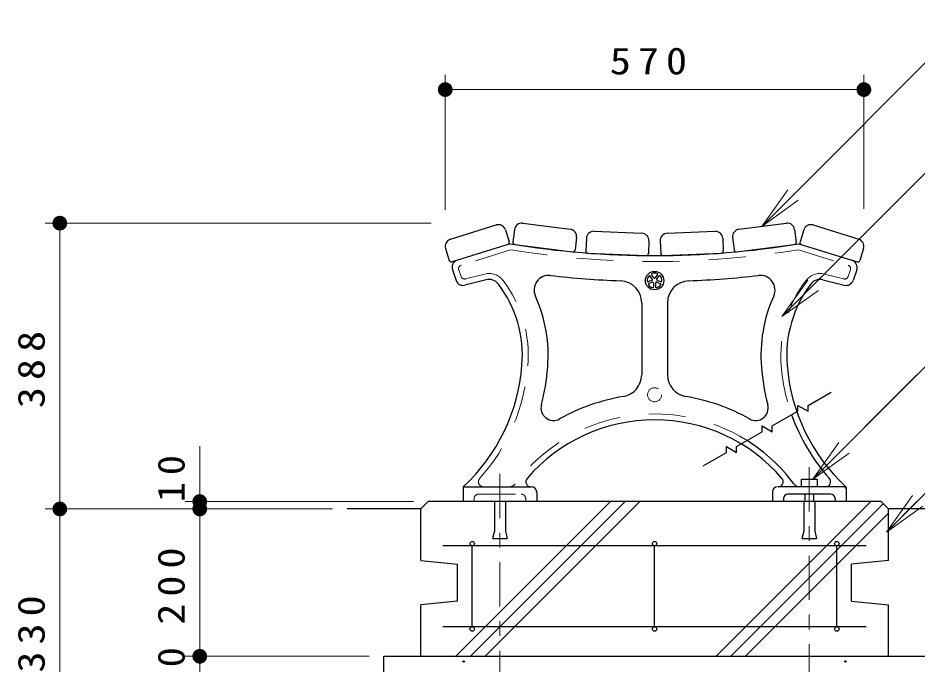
# Model space of a CAD drawing. Units: millimetres on the paper, scale 1:20. Extents: x -365 to 0, y -26 to 257.
# Drawn here: x -148.2 to -87.2, y 105.8 to 149.7 of the extents above; entities that cross this region are included whole.
import ezdxf

# ---------------------------------------------------------------- set-up
doc = ezdxf.new("R2010")
doc.units = ezdxf.units.MM
doc.linetypes.add('USER1', pattern=[4.5, 2.5, -2])
doc.linetypes.add('USER2', pattern=[6, 3, -1, 1, -1])
doc.layers.add('LY_1', color=7, linetype='Continuous', lineweight=25)
doc.styles.add('ＭＳ ゴシック', font='')
doc.styles.get('ＭＳ ゴシック').set_extended_font_data('MS Gothic')

# ---------------------------------------------------------------- blocks, each defined once
blk = doc.blocks.new('filled_dot')
at = {"color": 0, "linetype": 'Continuous', "lineweight": -2, "const_width": 1.25}
blk.add_lwpolyline([(-0.625, 0, 1), (0.625, 0, 1)], format="xyb", close=True, dxfattribs=at)

msp = doc.modelspace()

# ---------------------------------------------------------------- linework, layer by layer
at = {"layer": 'LY_1', "lineweight": 13}
for p, q in [((-119.242, 136.665), (-119.242, 145.817)), ((-90.821, 136.732), (-90.821, 145.817)), ((-119.242, 144.817), (-90.821, 144.817)), ((-97.751, 135.535), (-95.983, 138.01)), ((-97.751, 135.535), (-95.629, 137.656)), ((-95.276, 137.303), (-97.751, 135.535)), ((-120.195, 135.75), (-146.406, 135.75)), ((-145.406, 116.353), (-145.406, 135.75)), ((-96.387, 129.412), (-94.619, 131.887)), ((-96.387, 129.412), (-94.266, 131.534)), ((-93.912, 131.18), (-96.387, 129.412)), ((-94.29, 118.378), (-92.522, 120.853)), ((-135.906, 116.353), (-135.906, 120.613)), ((-94.29, 118.378), (-92.168, 120.499)), ((-91.815, 120.146), (-94.29, 118.378)), ((-89.293, 114.784), (-87.525, 117.259)), ((-121.406, 116.853), (-136.906, 116.853)), ((-118.522, 106.353), (-108.022, 116.853)), ((-117.532, 106.353), (-107.032, 116.853)), ((-116.542, 106.353), (-106.042, 116.853)), ((-100.844, 106.353), (-90.344, 116.853)), ((-99.854, 106.353), (-89.505, 116.702)), ((-89.293, 114.784), (-87.172, 116.905)), ((-126.906, 116.353), (-146.406, 116.353)), ((-145.406, 99.853), (-145.406, 116.353)), ((-135.906, 106.353), (-135.906, 116.353)), ((-98.864, 106.353), (-89.156, 116.061)), ((-86.818, 116.552), (-89.293, 114.784)), ((-124.406, 106.353), (-136.906, 106.353)), ((-135.906, 104.853), (-135.906, 106.353))]:
    msp.add_line(p, q, dxfattribs=at)
at = {"layer": 'LY_1', "color": 4}
for p, q in [((-118.891, 134.658), (-115.788, 135.626)), ((-113.982, 135.746), (-110.758, 135.338)), ((-99.304, 135.338), (-96.08, 135.746)), ((-94.275, 135.626), (-91.173, 134.658)), ((-115.162, 135.297), (-114.909, 134.486)), ((-114.541, 135.313), (-114.648, 134.47)), ((-109.139, 135.202), (-105.892, 135.064)), ((-104.17, 135.064), (-100.923, 135.202)), ((-95.521, 135.313), (-95.414, 134.47)), ((-94.901, 135.298), (-95.155, 134.486)), ((-114.831, 134.353), (-118.778, 133.122)), ((-114.518, 134.302), (-110.599, 133.806)), ((-110.325, 134.78), (-110.431, 133.936)), ((-109.66, 134.723), (-109.696, 133.874)), ((-105.414, 134.543), (-105.45, 133.694)), ((-104.648, 134.543), (-104.612, 133.694)), ((-100.402, 134.723), (-100.366, 133.874)), ((-99.738, 134.78), (-99.631, 133.936)), ((-99.463, 133.806), (-95.544, 134.302)), ((-95.231, 134.353), (-91.285, 133.122)), ((-119.219, 134.032), (-118.966, 133.22)), ((-109.553, 133.718), (-105.606, 133.55)), ((-104.456, 133.55), (-100.51, 133.718)), ((-90.844, 134.032), (-91.097, 133.221)), ((-118.754, 132.59), (-118.504, 131.865)), ((-91.308, 132.59), (-91.558, 131.865)), ((-116.464, 131.907), (-117.909, 131.543)), ((-93.599, 131.907), (-92.153, 131.543)), ((-105.906, 130.342), (-105.906, 125.459)), ((-104.156, 130.342), (-104.156, 125.459)), ((-118.031, 117.809), (-118.031, 116.853)), ((-117.931, 117.853), (-113.381, 117.853)), ((-92.131, 117.853), (-96.649, 117.853)), ((-92.031, 117.809), (-92.031, 116.853)), ((-113.031, 117.503), (-113.031, 116.853)), ((-97.031, 117.503), (-97.031, 116.853)), ((-93.081, 117.353), (-95.981, 117.353)), ((-120.906, 116.353), (-120.406, 116.853)), ((-89.656, 116.853), (-120.406, 116.853)), ((-115.906, 116.853), (-115.906, 114.853)), ((-115.156, 116.853), (-115.156, 114.853)), ((-96.281, 117.053), (-96.281, 116.853)), ((-94.906, 116.853), (-94.906, 114.853)), ((-94.156, 116.853), (-94.156, 114.853)), ((-92.781, 117.053), (-92.781, 116.853)), ((-89.656, 116.853), (-89.156, 116.353)), ((-120.906, 116.353), (-125.906, 116.353)), ((-120.906, 112.853), (-120.906, 116.353)), ((-84.156, 116.353), (-89.156, 116.353)), ((-89.156, 112.853), (-89.156, 116.353)), ((-115.906, 114.853), (-116.031, 114.353)), ((-115.156, 114.853), (-115.031, 114.353)), ((-94.906, 114.853), (-95.031, 114.353)), ((-94.156, 114.853), (-94.031, 114.353)), ((-116.031, 114.353), (-115.031, 114.353)), ((-95.031, 114.353), (-94.031, 114.353)), ((-90.656, 113.853), (-119.406, 113.853)), ((-117.406, 108.353), (-117.406, 113.853)), ((-105.031, 108.353), (-105.031, 113.853)), ((-92.656, 108.353), (-92.656, 113.853)), ((-120.906, 112.853), (-118.406, 112.603)), ((-118.406, 110.103), (-118.406, 112.603)), ((-89.156, 112.853), (-91.656, 112.603)), ((-91.656, 110.103), (-91.656, 112.603)), ((-118.406, 110.103), (-120.906, 109.853)), ((-91.656, 110.103), (-89.156, 109.853)), ((-120.906, 106.353), (-120.906, 109.853)), ((-89.156, 106.353), (-89.156, 109.853)), ((-90.656, 108.353), (-119.406, 108.353)), ((-123.406, 99.853), (-123.406, 106.353)), ((-123.406, 106.353), (-86.656, 106.353))]:
    msp.add_line(p, q, dxfattribs=at)
at = {"layer": 'LY_1', "linetype": 'USER1', "lineweight": 13}
for p, q in [((-114.803, 133.943), (-118.163, 132.895)), ((-95.26, 133.943), (-91.899, 132.895)), ((-118.325, 132.574), (-118.171, 132.126)), ((-91.737, 132.574), (-91.892, 132.126)), ((-116.561, 132.295), (-117.873, 131.965)), ((-93.501, 132.295), (-92.189, 131.965)), ((-116.981, 117.353), (-114.081, 117.353)), ((-117.281, 117.053), (-117.281, 116.853)), ((-113.781, 117.053), (-113.781, 116.853))]:
    msp.add_line(p, q, dxfattribs=at)
at = {"layer": 'LY_1'}
for p, q in [((-105.214, 131.859), (-105.449, 131.783)), ((-105.183, 131.956), (-105.328, 132.156)), ((-105.082, 132.029), (-105.227, 132.229)), ((-104.98, 132.029), (-104.835, 132.229)), ((-104.879, 131.955), (-104.734, 132.155)), ((-104.848, 131.859), (-104.613, 131.783)), ((-105.175, 131.74), (-105.411, 131.664)), ((-105.094, 131.681), (-105.094, 131.434)), ((-104.969, 131.681), (-104.969, 131.434)), ((-104.887, 131.74), (-104.652, 131.664)), ((-94.29, 118.378), (-87.219, 125.449)), ((-95.08, 118.378), (-93.983, 118.378)), ((-95.08, 118.378), (-95.08, 117.853)), ((-93.983, 118.378), (-93.983, 117.853)), ((-94.831, 117.353), (-94.831, 116.853)), ((-94.231, 117.353), (-94.231, 116.853))]:
    msp.add_line(p, q, dxfattribs=at)
at = {"layer": 'LY_1', "linetype": 'USER2', "lineweight": 13}
for p, q in [((-94.531, 119.181), (-94.531, 98.353)), ((-115.531, 118.731), (-115.531, 98.353))]:
    msp.add_line(p, q, dxfattribs=at)
at = {"layer": 'LY_1', "lineweight": 13}
for points in [[(-97.751, 135.535), (-83.608, 149.677), (-44.582, 149.677)], [(-96.387, 129.412), (-84.932, 140.867), (-51.905, 140.867)], [(-94.29, 118.378), (-82.34, 130.328), (-43.312, 130.328)], [(-89.293, 114.784), (-81.382, 122.694), (-57.35, 122.694)]]:
    msp.add_lwpolyline(points, dxfattribs=at)
at = {"layer": 'LY_1'}
msp.add_lwpolyline([(-101.727, 119.277), (-100.157, 120.184), (-100.157, 120.584), (-99.464, 120.184), (-99.464, 120.584), (-97.732, 121.584), (-97.732, 121.984), (-97.039, 121.584), (-97.039, 121.984), (-95.307, 122.984), (-95.307, 123.384), (-94.614, 122.984), (-94.614, 123.384), (-93.044, 124.29)], dxfattribs=at)
for centre, radius in [((-105.031, 131.853), 0.625), ((-117.988, 106.003), 0.05), ((-92.074, 106.003), 0.05)]:
    msp.add_circle(centre, radius, dxfattribs=at)
at = {"layer": 'LY_1', "linetype": 'USER1', "lineweight": 13}
msp.add_circle((-105.031, 124.103), 0.477, dxfattribs=at)
at = {"layer": 'LY_1', "color": 4}
for centre in [(-117.406, 114.003), (-105.031, 114.003), (-92.656, 114.003), (-117.406, 108.203), (-105.031, 108.203), (-92.656, 108.203)]:
    msp.add_circle(centre, 0.15, dxfattribs=at)
for centre, radius, start, end in [((-115.639, 135.149), 0.5, 17.32546, 107.32544), ((-114.045, 135.25), 0.5, 82.78899, 172.78896), ((-96.017, 135.25), 0.5, 7.21099, 97.21098), ((-94.424, 135.149), 0.5, 72.67454, 162.67452), ((-110.821, 134.842), 0.5, 352.789, 82.78899), ((-109.161, 134.702), 0.5, 87.56445, 177.56443), ((-105.913, 134.564), 0.5, 357.56447, 87.56445), ((-104.149, 134.564), 0.5, 92.43548, 182.43546), ((-100.902, 134.702), 0.5, 2.4355, 92.43548), ((-99.241, 134.842), 0.5, 97.21098, 187.21095), ((-118.742, 134.181), 0.5, 107.32544, 197.32542), ((-115.052, 134.441), 0.15, 287.32548, 17.32546), ((-105.031, 193.547), 60, 260.59955, 279.40046), ((-114.499, 134.451), 0.15, 172.78896, 262.78902), ((-95.563, 134.451), 0.15, 277.21101, 7.21099), ((-95.011, 134.442), 0.15, 162.67452, 252.67454), ((-91.321, 134.181), 0.5, 342.67455, 72.67454), ((-110.58, 133.955), 0.15, 262.78902, 352.789), ((-109.546, 133.868), 0.15, 177.56443, 267.56446), ((-105.6, 133.7), 0.15, 267.56449, 357.56447), ((-104.462, 133.7), 0.15, 182.43548, 272.43551), ((-100.516, 133.868), 0.15, 272.43551, 2.4355), ((-99.482, 133.955), 0.15, 187.21097, 277.21101), ((-118.823, 133.265), 0.15, 197.32544, 287.32548), ((-118.281, 132.753), 0.5, 107.3255, 199.02562), ((-91.781, 132.753), 0.5, 340.97434, 72.67447), ((-91.24, 133.265), 0.15, 252.67457, 342.67455), ((-118.031, 132.028), 0.5, 199.02564, 284.13807), ((-116.268, 131.132), 0.8, 37.2078, 104.13807), ((-112.209, 131.209), 1, 83.43214, 204.34526), ((-105.031, 193.547), 61.75, 263.43203, 267.84805), ((-107.406, 130.342), 1.5, 0, 87.84811), ((-102.656, 130.342), 1.5, 92.15191, 179.99996), ((-105.031, 193.547), 61.75, 272.15193, 276.56795), ((-97.854, 131.209), 1, 335.65456, 96.56788), ((-93.794, 131.132), 0.8, 75.8619, 142.79215), ((-92.031, 132.028), 0.5, 255.86191, 340.97434), ((-122.003, 126.778), 8, 355.16311, 37.20783), ((-88.06, 126.778), 8, 142.79213, 184.83686), ((-122.003, 126.778), 9.75, 355.16311, 24.3454), ((-88.06, 126.778), 9.75, 155.65463, 184.83686), ((-126.495, 127.052), 12.5, 312.81863, 355.64848), ((-126.495, 127.052), 14.25, 345.24669, 355.64848), ((-83.567, 127.052), 14.25, 184.35149, 194.75329), ((-83.567, 127.052), 12.5, 184.35149, 227.18136), ((-107.406, 125.459), 1.5, 279.32974, 0), ((-102.656, 125.459), 1.5, 179.99998, 260.67016), ((-105.031, 111.003), 13.15, 99.32976, 119.34903), ((-105.031, 111.003), 13.15, 60.651, 80.67027), ((-111.893, 123.206), 0.85, 165.24673, 299.349), ((-98.169, 123.206), 0.85, 240.65105, 14.7532), ((-83.567, 127.052), 12.9, 199.51763, 221.89797), ((-105.031, 111.003), 11.4, 40.66111, 139.33891), ((-105.031, 111.003), 11.8, 36.69541, 57.85458), ((-113.413, 118.203), 0.35, 139.33888, 270), ((-96.649, 118.203), 0.35, 269.99996, 40.66109), ((-93.43, 118.203), 0.35, 269.99996, 41.89797), ((-117.931, 117.809), 0.1, 132.81853, 179.99996), ((-117.931, 117.753), 0.1, 89.99998, 179.99996), ((-113.381, 117.503), 0.35, 0, 89.99998), ((-96.681, 117.503), 0.35, 89.99998, 179.99996), ((-95.169, 118.353), 0.5, 216.69539, 269.99997), ((-92.131, 117.753), 0.1, 0, 89.99998), ((-92.131, 117.809), 0.1, 0, 47.18117), ((-95.981, 117.053), 0.3, 89.99998, 179.99996), ((-93.081, 117.053), 0.3, 0, 89.99998)]:
    msp.add_arc(centre, radius, start, end, dxfattribs=at)
at = {"layer": 'LY_1', "linetype": 'USER1', "lineweight": 13}
for centre, radius, start, end in [((-105.031, 193.547), 60.4, 260.68982, 279.31016), ((-118.089, 132.656), 0.25, 107.32555, 199.02551), ((-91.973, 132.656), 0.25, 340.97445, 72.67442), ((-117.934, 132.207), 0.25, 199.02547, 284.13803), ((-116.268, 131.132), 1.2, 37.20772, 104.13832), ((-122.003, 126.778), 8.4, 355.16311, 37.20781), ((-88.06, 126.778), 8.4, 142.79213, 184.83686), ((-93.794, 131.132), 1.2, 75.862, 142.79215), ((-92.128, 132.207), 0.25, 255.86196, 340.97451), ((-126.495, 127.052), 12.9, 318.10199, 355.64848), ((-83.567, 127.052), 12.9, 184.35149, 199.51763), ((-105.031, 111.003), 11.8, 57.85458, 143.30461), ((-116.633, 118.203), 0.35, 138.102, 270), ((-114.894, 118.353), 0.5, 270.00002, 323.30457), ((-116.981, 117.053), 0.3, 89.99998, 179.99996), ((-114.081, 117.053), 0.3, 0, 89.99998)]:
    msp.add_arc(centre, radius, start, end, dxfattribs=at)
at = {"layer": 'LY_1'}
for centre, radius, start, end in [((-105.031, 131.853), 0.5, 142.6017, 181.39829), ((-105.468, 131.842), 0.0625, 181.39897, 288.0021), ((-105.379, 132.119), 0.0625, 35.99997, 142.6029), ((-105.176, 132.266), 0.0625, 109.39896, 216.00208), ((-105.233, 131.919), 0.0625, 288.00166, 35.99998), ((-105.031, 131.853), 0.5, 70.60171, 109.39831), ((-105.031, 132.066), 0.0625, 216.00166, 323.99998), ((-104.829, 131.919), 0.0625, 144.00166, 251.99997), ((-104.886, 132.266), 0.0625, 323.99997, 70.6029), ((-104.684, 132.119), 0.0625, 37.39897, 144.00208), ((-105.031, 131.853), 0.5, 358.60172, 37.39831), ((-104.594, 131.842), 0.0625, 251.99998, 358.60291), ((-105.391, 131.605), 0.0625, 107.99996, 214.6029), ((-105.031, 131.853), 0.5, 214.60172, 253.39831), ((-105.156, 131.681), 0.0625, 0.00165, 107.99998), ((-105.156, 131.434), 0.0625, 253.39896, 0.0021), ((-104.906, 131.434), 0.0625, 179.99998, 286.60291), ((-104.906, 131.681), 0.0625, 72.00166, 179.99996), ((-105.031, 131.853), 0.5, 286.60172, 325.39832), ((-104.671, 131.605), 0.0625, 325.39898, 72.00209)]:
    msp.add_arc(centre, radius, start, end, dxfattribs=at)

# ---------------------------------------------------------------- block references
at = {"layer": 'LY_1', "lineweight": 13, "xscale": 0.4, "yscale": 0.4}
msp.add_blockref('filled_dot', (-119.242, 144.817), dxfattribs=at)
for p, rotation in [((-90.821, 144.817), 180), ((-145.406, 135.75), 270), ((-135.906, 116.853), 270), ((-145.406, 116.353), 270), ((-135.906, 116.353), 270), ((-135.906, 106.353), 270)]:
    msp.add_blockref('filled_dot', p, dxfattribs=dict(at, rotation=rotation))

# ---------------------------------------------------------------- texts
at = {"layer": 'LY_1', "insert": (-105.211, 145.817), "char_height": 1.833, "attachment_point": 8, "style": 'ＭＳ ゴシック'}
msp.add_mtext('\\T1.33;\\W1.15;570', dxfattribs=at)
at = {"layer": 'LY_1', "char_height": 1.833, "attachment_point": 8, "rotation": 90, "style": 'ＭＳ ゴシック'}
for s, insert in [('\\T1.33;\\W1.15;388', (-146.406, 126.052)), ('\\T1.34;\\W1.1;10', (-136.906, 118.644)), ('\\T1.33;\\W1.15;200', (-136.906, 111.353)), ('\\T1.33;\\W1.15;330', (-146.406, 108.103)), ('\\T1.34;\\W1.1;30', (-136.906, 105.603))]:
    msp.add_mtext(s, dxfattribs=dict(at, insert=insert))

doc.saveas('drawing.dxf')
